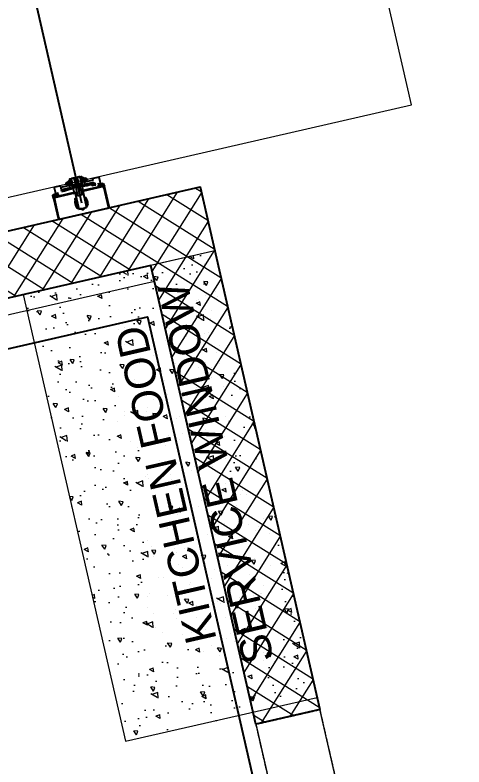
# Model space of a CAD drawing. Header units: millimetres. Extents: x 1667 to 847943, y 724 to 1832625.
# Drawn here: x 644856 to 645542, y 720778 to 721927 of the extents above; entities that cross this region are included whole.
import ezdxf

# ---------------------------------------------------------------- set-up
doc = ezdxf.new("R2010")
doc.units = ezdxf.units.MM
doc.linetypes.add('2026-02-28_GF-SF BWP SET_MAIN BLOCK_SASANGIR RESORT$0$DASHED', pattern=[0.75, 0.5, -0.25])
doc.linetypes.add('CENTER', pattern=[2, 1.25, -0.25, 0.25, -0.25])
for name, color, linetype, lineweight in [('.', 1, 'Continuous', 0), ('2026-02-28_GF-SF BWP SET_MAIN BLOCK_SASANGIR RESORT$0$BRICK WALL_MOFA', 20, 'Continuous', 25), ('2026-02-28_GF-SF BWP SET_MAIN BLOCK_SASANGIR RESORT$0$DOOR DIM', 243, '2026-02-28_GF-SF BWP SET_MAIN BLOCK_SASANGIR RESORT$0$DASHED', 9), ('2026-02-28_GF-SF BWP SET_MAIN BLOCK_SASANGIR RESORT$0$HATCH SOLID_MOFA', 252, 'Continuous', 0), ('DIMENSION_MOFA', 66, 'CENTER', 15), ('g-ele03', 147, 'Continuous', 0), ('GH - KIT EQUIP.', 2, 'Continuous', 9), ('HATCH', 8, 'Continuous', 0), ('text', 222, 'Continuous', 15)]:
    doc.layers.add(name, color=color, linetype=linetype, lineweight=lineweight)
doc.layers.add('Fusible link', color=7, linetype='Continuous', true_color=0x30c200)
doc.layers.add('SSE PIPING', color=7, linetype='Continuous', lineweight=30, true_color=0x0512c2)
doc.styles.get("Standard").update_dxf_attribs({"font": 'arial.ttf'})

# ---------------------------------------------------------------- blocks, each defined once
blk = doc.blocks.new('FSS 02')
at = {"layer": 'Fusible link', "color": 1, "true_color": 0xff0000, "elevation": 0}
blk.add_lwpolyline([(1173332.1, -1356882.6), (1179243.2, -1356881.5), (1179243.2, -1358521.3)], dxfattribs=at)
blk = doc.blocks.new('MCB')
at = {"layer": 'Fusible link', "color": 1, "true_color": 0xff0000}
for p, q in [((-38.8, 14.6), (-40, 14.6)), ((-40, -16.8), (-40, 14.6)), ((-38.8, 14.6), (-38.8, -16.8)), ((-38.5, 14.6), (-38.5, -16.8)), ((-37.8, 16.8), (37.8, 16.8)), ((38.5, -16.8), (38.5, 14.6)), ((38.8, -14.5), (38.8, 14.6)), ((38.8, 14.6), (40, 14.6)), ((40, 14.6), (40, -16.8)), ((-9.1, 0.8), (-9.1, -0.8)), ((-7.6, 5.7), (-7.6, 3.6)), ((-6.1, -19), (-6.1, 8)), ((-6.1, 8), (-5.9, 8)), ((-5.9, -19.1), (-5.9, 8.4)), ((-5.9, 8.4), (6.3, 8.4)), ((6.3, -19.8), (6.3, 8.4)), ((7.6, 3.6), (7.6, 5.7)), ((9.1, -0.8), (9.1, 0.8)), ((-8.2, -7.4), (-8.2, -7.3)), ((-8.2, -7.8), (-8.2, -7.9)), ((-7.6, -3.6), (-7.6, -5.7)), ((-7.4, -7.2), (-7.4, -6.6)), ((-6.5, -5.9), (-6.8, -5.9)), ((-6.5, -9.3), (-6.8, -9.3)), ((-6.5, -5.9), (-6.5, -9.3)), ((-6.4, -6.1), (-6.5, -5.9)), ((-6.4, -9.2), (-6.5, -9.3)), ((-6.4, -5.6), (-6.4, -9.7)), ((-6.1, -5.6), (-6.4, -5.6)), ((-6.1, -9.7), (-6.4, -9.7)), ((7.6, -5.7), (7.6, -3.6)), ((-40, -16.8), (-40, -16.8)), ((-38.5, -16.8), (-40, -16.8)), ((-40, -16.8), (-40, -18)), ((-40, -18), (-38.5, -18)), ((-40, -18.3), (-37.7, -18.3)), ((-40, -18.3), (-40, -20.6)), ((-6.9, -16.8), (-38.5, -16.8)), ((-38.5, -18), (-38.5, -16.8)), ((-6.9, -16.8), (-38.5, -16.8)), ((-38.5, -18), (-6.9, -18)), ((-37.7, -18), (-37.7, -18.4)), ((-37.7, -18.4), (-30.9, -18.4)), ((-36.9, -18.4), (-37.2, -18.7)), ((-37.2, -18.7), (-31.4, -18.7)), ((-37.2, -18.7), (-37.2, -20.2)), ((-35.1, -22.9), (-31, -22.9)), ((-35.1, -22.9), (-35.1, -31.3)), ((-31.7, -18.4), (-31.4, -18.7)), ((-31.4, -18.7), (-31.4, -20.2)), ((-30.9, -18), (-30.9, -18.4)), ((-30.9, -18.3), (-6.9, -18.3)), ((-25.9, -18), (-25.9, -18.3)), ((-22.1, -18), (-22.1, -18.3)), ((-6.9, -14.8), (-6.1, -14.8)), ((-6.9, -14.8), (-6.9, -23)), ((6.3, -14.8), (6.9, -14.8)), ((6.9, -14.8), (6.9, -22.6)), ((38.5, -16.8), (6.9, -16.8)), ((38.5, -16.8), (6.9, -16.8)), ((6.9, -18), (38.5, -18)), ((6.9, -18.3), (30.9, -18.3)), ((21.1, -22.8), (26.8, -22.8)), ((21.2, -22.8), (21.1, -22.8)), ((21.1, -22.8), (21.1, -24.4)), ((21.4, -22.6), (27.4, -22.6)), ((22.1, -18), (22.1, -18.3)), ((25.7, -22.1), (26.9, -22.1)), ((25.9, -18), (25.9, -18.3)), ((26.6, -22.6), (26.8, -22.8)), ((26.8, -22.8), (26.8, -24.4)), ((27.4, -22.2), (27.4, -22.6)), ((30.9, -18), (30.9, -18.4)), ((30.9, -18.4), (37.7, -18.4)), ((31, -22.9), (35.1, -22.9)), ((31.7, -18.4), (31.4, -18.7)), ((31.4, -18.7), (37.2, -18.7)), ((31.4, -18.7), (31.4, -20.2)), ((33.9, -21), (33.9, -21.1)), ((34.3, -21.1), (34.3, -21.1)), ((34.7, -21.1), (34.7, -21.1)), ((35.1, -22.9), (35.1, -25.9)), ((36.9, -18.4), (37.2, -18.7)), ((37.2, -18.7), (37.2, -20.2)), ((37.7, -18), (37.7, -18.4)), ((37.7, -18.3), (40, -18.3)), ((38.7, -14.5), (38.5, -14.5)), ((40, -16.8), (38.5, -16.8)), ((38.5, -16.8), (38.5, -18)), ((38.5, -18), (40, -18)), ((38.8, -14.5), (38.7, -14.5)), ((38.7, -14.5), (38.7, -16.8)), ((38.8, -16.8), (38.8, -14.5)), ((40, -16.8), (40, -16.8)), ((40, -18), (40, -16.8)), ((40, -18.3), (40, -20.6)), ((-33.5, -32.8), (-26.7, -32.8)), ((-11.6, -26.3), (-25.3, -26.3)), ((-11.6, -30.1), (-25.3, -30.1)), ((-25.2, -23.5), (-25.2, -25.9)), ((-25.2, -30.5), (-25.2, -31.3)), ((-24.4, -25.2), (-24.4, -25.2)), ((-23.8, -25.2), (-23.8, -25.2)), ((-23.6, -25), (-23.6, -25.2)), ((-21.1, -23.8), (-21.1, -24.4)), ((-11.6, -31.6), (-11.9, -31.6)), ((-8.4, -25.2), (-11.6, -25.2)), ((-11.6, -26.3), (-11.6, -25.2)), ((-11.6, -31.4), (-11.6, -30.1)), ((-9.1, -29.7), (-5.3, -29.7)), ((-9.1, -30.1), (-9.1, -39.3)), ((-9.1, -30.1), (-7, -30.1)), ((-8.4, -25.2), (-7.6, -25.2)), ((-8.4, -25.2), (-8.4, -25.9)), ((-8.4, -25.9), (-7.6, -25.9)), ((-8, -26.7), (-8.3, -27)), ((-8.3, -27), (8.3, -27)), ((-8.3, -27), (-8.3, -29.7)), ((-8, -25.9), (-8, -26.7)), ((-8, -26.7), (8, -26.7)), ((-7.6, -25.2), (-7.6, -25.9)), ((-7.6, -25.2), (-5.7, -25.2)), ((-7.6, -25.9), (-5.7, -25.9)), ((-7, -39.3), (-7, -30.1)), ((-3.6, -25.2), (-5.7, -25.2)), ((-3.6, -25.9), (-5.7, -25.9)), ((-5.3, -29.7), (-3.8, -29.7)), ((-3.8, -29.7), (3.8, -29.7)), ((-3.6, -25.2), (-3.6, -25.9)), ((-3.6, -25.2), (3.6, -25.2)), ((-3.6, -25.9), (3.6, -25.9)), ((-2.1, -30.1), (-2.1, -39.3)), ((-2.1, -30.1), (2.1, -30.1)), ((2.1, -39.3), (2.1, -30.1)), ((3.6, -25.9), (3.6, -25.2)), ((5.7, -25.2), (3.6, -25.2)), ((5.7, -25.9), (3.6, -25.9)), ((3.8, -29.7), (5.3, -29.7)), ((5.3, -29.7), (9.1, -29.7)), ((5.7, -25.2), (7.6, -25.2)), ((5.7, -25.9), (7.6, -25.9)), ((7, -30.1), (7, -39.3)), ((7, -30.1), (9.1, -30.1)), ((7.6, -25.2), (7.6, -25.9)), ((7.6, -25.2), (8.4, -25.2)), ((7.6, -25.9), (8.4, -25.9)), ((8, -25.9), (8, -26.7)), ((8, -26.7), (8.3, -27)), ((8.3, -27), (8.3, -29.7)), ((8.4, -25.2), (8.4, -25.9)), ((11.6, -25.2), (8.4, -25.2)), ((9.1, -39.3), (9.1, -30.1)), ((11.6, -26.3), (11.6, -25.2)), ((25.2, -26.3), (11.6, -26.3)), ((11.6, -31.4), (11.6, -30.1)), ((25.2, -30.1), (11.6, -30.1)), ((11.9, -31.6), (11.6, -31.6)), ((23.6, -25), (23.6, -25.2)), ((23.7, -25.2), (23.7, -25)), ((24.3, -25.2), (24.3, -25.2)), ((25.2, -25.1), (25.2, -26.3)), ((25.2, -30.1), (25.2, -31.3)), ((26.7, -32.8), (33.5, -32.8)), ((35.1, -30.5), (35.1, -31.3)), ((-14.6, -35.5), (-12.3, -36.1)), ((-11.6, -35.5), (-11.9, -35.5)), ((-11.6, -36.6), (-11.6, -35.6)), ((-9.1, -37.4), (-10.9, -37.4)), ((-9.1, -39.3), (-7, -39.3)), ((-9.1, -39.6), (-5.3, -39.6)), ((-3.8, -39.6), (-5.3, -39.6)), ((-3.8, -39.6), (3.8, -39.6)), ((-2.1, -39.3), (2.1, -39.3)), ((5.3, -39.6), (3.8, -39.6)), ((5.3, -39.6), (9.1, -39.6)), ((7, -39.3), (9.1, -39.3)), ((10.9, -37.4), (9.1, -37.4)), ((11.9, -35.5), (11.6, -35.5)), ((11.6, -36.6), (11.6, -35.6)), ((12.3, -36.1), (14.6, -35.5))]:
    blk.add_line(p, q, dxfattribs=at)
for centre, radius, start, end in [((0, 0), 9.53, 143.1301, 162.9404), ((0, 0), 9.15, 146.4427, 174.7678), ((0, 0), 8.39, 137.039, 221.5778), ((-5.7, 5.7), 1.91, 102.709, 180), ((0, 0), 8.42, 136.7614, 154.8202), ((0, 0), 9.15, 66.4435, 113.5565), ((0, 0), 9.53, 77.0596, 102.9404), ((5.7, 5.7), 1.91, 0, 72.5424), ((0, 0), 8.42, 25.1798, 41.7027), ((0, 0), 8.39, 318.5904, 41.4096), ((0, 0), 9.53, 17.0596, 36.8699), ((0, 0), 9.15, 5.2322, 33.5573), ((0, 0), 9.15, 185.2322, 213.5573), ((0, 0), 9.53, 197.0596, 216.8699), ((-6.8, -7.3), 1.4, 90, 179.0503), ((-6.8, -7.9), 1.4, 180.9497, 270), ((0, 0), 8.42, 205.1798, 221.3482), ((-5.7, -5.7), 1.91, 180, 192.9087), ((0, 0), 8.42, 318.2973, 334.8202), ((5.7, -5.7), 1.91, 287.4576, 0), ((0, 0), 9.15, 326.4427, 354.7678), ((0, 0), 9.53, 323.1301, 342.9404), ((-38.7, -20.6), 1.3, 180, 261.479), ((-4.9, 205.4), 229.8, 261.479, 263.2625), ((-36.8, -20.2), 0.381, 180, 246.1956), ((-34.5, -15), 6.14, 246.1956, 253.4127), ((-34.2, -15), 6.14, 286.5873, 293.8044), ((-31.8, -20.2), 0.381, 293.8044, 0), ((31.8, -20.2), 0.381, 180, 246.1956), ((34.2, -15), 6.14, 246.1956, 267.0638), ((4.9, 205.4), 229.8, 276.7375, 278.521), ((34.5, -15), 6.14, 272.9362, 293.8044), ((36.8, -20.2), 0.381, 293.8044, 0), ((38.7, -20.6), 1.3, 278.521, 0), ((-33.5, -31.3), 1.52, 180, 270), ((-26.7, -31.3), 1.52, 270, 0), ((-4.9, 205.4), 229.8, 264.9343, 269.3068), ((-24.1, -19.1), 6.14, 260.3265, 264.2255), ((-23.8, -19.1), 6.14, 275.7745, 293.8044), ((-21.5, -24.4), 0.381, 293.8044, 0), ((4.9, 205.4), 229.8, 270.7119, 274.0546), ((21.5, -24.4), 0.381, 180, 246.1956), ((23.8, -19.1), 6.14, 246.1956, 253.3601), ((26.7, -31.3), 1.52, 180, 270), ((24.1, -19.1), 6.14, 286.6399, 293.8044), ((26.4, -24.4), 0.381, 293.8044, 0), ((33.5, -31.3), 1.52, 270, 0), ((-10.9, -36.6), 0.762, 180, 270), ((10.9, -36.6), 0.762, 270, 0)]:
    blk.add_arc(centre, radius, start, end, dxfattribs=at)
for points, knots in [([(-40, 14.6), (-40, 14.6), (-40, 14.9), (-39.9, 15.5), (-39.7, 15.8), (-39.1, 16.4), (-38.7, 16.6), (-38.1, 16.8), (-37.9, 16.8), (-37.8, 16.8)], [-1, -1, -1, -1, -0.75, -0.75, -0.5, -0.5, -0.25, -0.25, 0, 0, 0, 0]), ([(-38.3, 15.4), (-38.4, 15.4), (-38.5, 15.3), (-38.6, 15.1), (-38.7, 15), (-38.8, 14.7), (-38.8, 14.6), (-38.8, 14.6)], [0.3755407, 0.3755407, 0.3755407, 0.3755407, 0.5, 0.5, 0.75, 0.75, 1, 1, 1, 1]), ([(-37.8, 16.8), (-37.8, 16.8), (-37.9, 16.8), (-38, 16.6), (-38.1, 16.4), (-38.2, 15.8), (-38.3, 15.5), (-38.4, 14.9), (-38.5, 14.6), (-38.5, 14.6)], [0, 0, 0, 0, 0.25, 0.25, 0.5, 0.5, 0.75, 0.75, 1, 1, 1, 1]), ([(38.5, 14.6), (38.5, 14.6), (38.4, 14.9), (38.3, 15.5), (38.2, 15.8), (38.1, 16.4), (38, 16.6), (37.9, 16.8), (37.8, 16.8), (37.8, 16.8)], [-1, -1, -1, -1, -0.75, -0.75, -0.5, -0.5, -0.25, -0.25, 0, 0, 0, 0]), ([(37.8, 16.8), (37.9, 16.8), (38.1, 16.8), (38.7, 16.6), (39.1, 16.4), (39.7, 15.8), (39.9, 15.5), (40, 14.9), (40, 14.6), (40, 14.6)], [0, 0, 0, 0, 0.25, 0.25, 0.5, 0.5, 0.75, 0.75, 1, 1, 1, 1]), ([(38.8, 14.6), (38.8, 14.6), (38.8, 14.7), (38.7, 15), (38.6, 15.1), (38.5, 15.3), (38.4, 15.4), (38.3, 15.4)], [-1, -1, -1, -1, -0.75, -0.75, -0.5, -0.5, -0.3755407, -0.3755407, -0.3755407, -0.3755407]), ([(-6.1, -5.3), (-6.6, -4.7), (-7.7, -3.1), (-8.3, 0), (-7.7, 3.1), (-6.6, 4.7), (-6.1, 5.3)], [0.2683027, 0.2683027, 0.2683027, 0.2683027, 0.375, 0.5, 0.625, 0.7316973, 0.7316973, 0.7316973, 0.7316973]), ([(6.3, 5.1), (6.7, 4.5), (7.7, 3), (8.3, 0), (7.7, -3), (6.7, -4.5), (6.3, -5.1)], [0.2790566, 0.2790566, 0.2790566, 0.2790566, 0.375, 0.5, 0.625, 0.7209434, 0.7209434, 0.7209434, 0.7209434]), ([(-8.2, -7.3), (-8.2, -7.3), (-8.2, -7.2), (-8.2, -7.1), (-8.1, -7), (-8, -6.9), (-7.9, -6.8), (-7.7, -6.7), (-7.6, -6.7), (-7.4, -6.6)], [0.6242573, 0.6242573, 0.6242573, 0.6242573, 0.6717741, 0.6717741, 0.719291, 0.719291, 0.7868245, 0.7868245, 0.8367053, 0.8367053, 0.8367053, 0.8367053]), ([(-7.4, -7.2), (-7.6, -7.2), (-7.7, -7.3), (-7.9, -7.4), (-8, -7.4), (-8.1, -7.6), (-8.2, -7.6), (-8.2, -7.7), (-8.2, -7.8), (-8.2, -7.8)], [0.3877975, 0.3877975, 0.3877975, 0.3877975, 0.4376783, 0.4376783, 0.5052118, 0.5052118, 0.5527287, 0.5527287, 0.6002455, 0.6002455, 0.6002455, 0.6002455]), ([(-8.2, -7.6), (-8.2, -7.6), (-8.2, -7.6), (-8.2, -7.5), (-8.2, -7.5), (-8.2, -7.4)], [0.53942395, 0.53942395, 0.53942395, 0.53942395, 0.55272866, 0.55272866, 0.60024554, 0.60024554, 0.60024554, 0.60024554]), ([(-36.2, -20.9), (-36, -20.9), (-35.8, -21), (-35.3, -21.1), (-34.9, -21.1), (-34.6, -21.1)], [2.1839191, 2.1839191, 2.1839191, 2.1839191, 2.2537745, 2.2537745, 2.3819144, 2.3819144, 2.3819144, 2.3819144]), ([(-34.6, -21.1), (-34.6, -21.1), (-34.6, -21.1), (-34.6, -21), (-34.6, -20.9), (-34.6, -20.9)], [2.4603047, 2.4603047, 2.4603047, 2.4603047, 2.5884445, 2.5884445, 2.6582999, 2.6582999, 2.6582999, 2.6582999]), ([(-34.6, -20.9), (-34.5, -20.9), (-34.4, -20.9), (-34.2, -20.9), (-34.1, -20.9), (-34, -20.9)], [2.26905434, 2.26905434, 2.26905434, 2.26905434, 2.30809394, 2.30809394, 2.34713353, 2.34713353, 2.34713353, 2.34713353]), ([(-34, -21.1), (-33.7, -21.1), (-33.3, -21.1), (-32.8, -21), (-32.6, -20.9), (-32.4, -20.9)], [2.4603047, 2.4603047, 2.4603047, 2.4603047, 2.5884445, 2.5884445, 2.6582999, 2.6582999, 2.6582999, 2.6582999]), ([(-34, -20.9), (-34, -20.9), (-34, -21), (-34, -21.1), (-34, -21.1), (-34, -21.1)], [2.1839191, 2.1839191, 2.1839191, 2.1839191, 2.2537745, 2.2537745, 2.3819144, 2.3819144, 2.3819144, 2.3819144]), ([(-31.8, -22.8), (-31.8, -22.8), (-31.8, -22.8), (-31.7, -22.8), (-31.6, -22.8), (-31.4, -22.9), (-31.4, -22.9), (-31.3, -22.9)], [-1.4210024, -1.4210024, -1.4210024, -1.4210024, -1.3530328, -1.3530328, -1.2789531, -1.2789531, -1.2446766, -1.2446766, -1.2446766, -1.2446766]), ([(-3.8, -16.5), (-3.7, -15.9), (-3.5, -15.1), (-3.5, -13.5), (-3.5, -12.8), (-3.5, -12)], [0.950439, 0.950439, 0.950439, 0.950439, 1.2214681, 1.2214681, 1.4337895, 1.4337895, 1.4337895, 1.4337895]), ([(-3.5, -12), (-2.3, -11.9), (-0.9, -11.9), (1.6, -11.9), (3, -11.9), (4.2, -12)], [0, 0, 0, 0, 0.4918798, 0.4918798, 0.9834263, 0.9834263, 0.9834263, 0.9834263]), ([(4.2, -12), (4.2, -13), (4.1, -14), (4.2, -15.8), (4.3, -16.6), (4.5, -17.3)], [0, 0, 0, 0, 0.4231845, 0.4231845, 0.792183, 0.792183, 0.792183, 0.792183]), ([(31.3, -22.9), (31.5, -22.9), (31.6, -22.8), (31.8, -22.8), (31.8, -22.8), (31.8, -22.8)], [-0.1765305, -0.1765305, -0.1765305, -0.1765305, -0.0893363, -0.0893363, 0, 0, 0, 0]), ([(33.9, -21.1), (33.7, -21.1), (33.4, -21.1), (33.1, -21), (32.9, -20.9), (32.8, -20.9)], [2.4603047, 2.4603047, 2.4603047, 2.4603047, 2.5884445, 2.5884445, 2.6582999, 2.6582999, 2.6582999, 2.6582999]), ([(32.8, -20.9), (32.9, -20.9), (33, -20.9), (33.1, -20.9), (33.2, -20.9), (33.3, -20.9)], [2.26905434, 2.26905434, 2.26905434, 2.26905434, 2.30809394, 2.30809394, 2.34713353, 2.34713353, 2.34713353, 2.34713353]), ([(33.3, -20.9), (33.4, -20.9), (33.5, -21), (33.9, -21.1), (34.1, -21.1), (34.3, -21.1)], [2.1839191, 2.1839191, 2.1839191, 2.1839191, 2.2537745, 2.2537745, 2.3819144, 2.3819144, 2.3819144, 2.3819144]), ([(34.3, -21.1), (34.6, -21.1), (34.9, -21.1), (35.3, -21), (35.4, -20.9), (35.5, -20.9)], [2.4603047, 2.4603047, 2.4603047, 2.4603047, 2.5884445, 2.5884445, 2.6582999, 2.6582999, 2.6582999, 2.6582999]), ([(35.9, -20.9), (35.8, -20.9), (35.7, -21), (35.3, -21.1), (35, -21.1), (34.7, -21.1)], [2.1839191, 2.1839191, 2.1839191, 2.1839191, 2.2537745, 2.2537745, 2.3819144, 2.3819144, 2.3819144, 2.3819144]), ([(35.5, -20.9), (35.6, -20.9), (35.7, -20.9), (35.8, -20.9), (35.9, -20.9), (35.9, -20.9)], [2.26905434, 2.26905434, 2.26905434, 2.26905434, 2.30809394, 2.30809394, 2.34713353, 2.34713353, 2.34713353, 2.34713353]), ([(-25.5, -29.2), (-25.5, -29.1), (-25.5, -29.1), (-25.5, -28.7), (-25.6, -28.5), (-25.6, -28.2), (-25.6, -28), (-25.5, -27.7), (-25.5, -27.4), (-25.5, -27.3), (-25.5, -27.2)], [-0.1325607, -0.1325607, -0.1325607, -0.1325607, -0.099205, -0.099205, 0, 0, 0, 0.099205, 0.099205, 0.1325607, 0.1325607, 0.1325607, 0.1325607]), ([(-25.5, -27.2), (-25.4, -27), (-25.4, -26.8), (-25.3, -26.5), (-25.3, -26.3), (-25.2, -26.1), (-25.2, -26), (-25.2, -25.9), (-25.2, -25.9), (-25.2, -25.9)], [0.9666618, 0.9666618, 0.9666618, 0.9666618, 1.0433228, 1.0433228, 1.1506361, 1.1506361, 1.2042927, 1.2042927, 1.2579493, 1.2579493, 1.2579493, 1.2579493]), ([(-25.2, -30.5), (-25.2, -30.5), (-25.2, -30.5), (-25.2, -30.4), (-25.2, -30.3), (-25.3, -30.1), (-25.3, -29.9), (-25.4, -29.6), (-25.4, -29.4), (-25.5, -29.2)], [0.4193164, 0.4193164, 0.4193164, 0.4193164, 0.472973, 0.472973, 0.5266297, 0.5266297, 0.6339429, 0.6339429, 0.7106039, 0.7106039, 0.7106039, 0.7106039]), ([(-25.2, -25.1), (-25.1, -25.1), (-25.1, -25.1), (-24.8, -25.2), (-24.4, -25.2), (-24.1, -25.2)], [2.244499, 2.244499, 2.244499, 2.244499, 2.2537745, 2.2537745, 2.3819144, 2.3819144, 2.3819144, 2.3819144]), ([(-24.1, -25.2), (-24, -25.2), (-23.9, -25.2), (-23.6, -25.1), (-23.6, -25), (-23.5, -25)], [2.4603047, 2.4603047, 2.4603047, 2.4603047, 2.5884445, 2.5884445, 2.6582999, 2.6582999, 2.6582999, 2.6582999]), ([(-22.9, -25), (-23, -25), (-23.1, -25.1), (-23.3, -25.2), (-23.4, -25.2), (-23.6, -25.2)], [2.1839191, 2.1839191, 2.1839191, 2.1839191, 2.2537745, 2.2537745, 2.3819144, 2.3819144, 2.3819144, 2.3819144]), ([(-23.5, -25), (-23.4, -25), (-23.3, -25), (-23.1, -25), (-23, -25), (-22.9, -25)], [2.26905434, 2.26905434, 2.26905434, 2.26905434, 2.30809394, 2.30809394, 2.34713353, 2.34713353, 2.34713353, 2.34713353]), ([(-11.9, -31.6), (-11.9, -31.6), (-12, -31.6), (-12.1, -31.6), (-12.2, -31.6), (-12.3, -31.6), (-12.4, -31.6), (-12.5, -31.6), (-12.6, -31.6), (-12.7, -31.6), (-12.8, -31.6), (-12.9, -31.6), (-12.9, -31.6), (-13.1, -31.6), (-13.1, -31.6), (-13.2, -31.7), (-13.3, -31.7), (-13.4, -31.7), (-13.4, -31.7), (-13.5, -31.7), (-13.6, -31.7), (-13.7, -31.7), (-13.7, -31.7), (-13.8, -31.7), (-13.9, -31.7), (-14, -31.7), (-14, -31.7), (-14.1, -31.7), (-14.1, -31.7), (-14.2, -31.7), (-14.2, -31.7), (-14.3, -31.7), (-14.3, -31.7), (-14.4, -31.7), (-14.5, -31.7), (-14.6, -31.8), (-14.7, -31.8), (-15, -31.9), (-15.1, -31.9), (-15.5, -32.3), (-15.6, -32.3), (-15.8, -32.6), (-15.9, -32.9), (-16.1, -33.3), (-16.1, -33.6), (-16.1, -34), (-16, -34.2), (-15.9, -34.5), (-15.8, -34.7), (-15.5, -35), (-15.4, -35.1), (-15.2, -35.3), (-15.1, -35.3), (-14.8, -35.4), (-14.7, -35.4), (-14.7, -35.5), (-14.7, -35.5), (-14.6, -35.5)], [1.570796, 1.570796, 1.570796, 1.570796, 1.652625, 1.652625, 1.735494, 1.735494, 1.818326, 1.818326, 1.900052, 1.900052, 1.982738, 1.982738, 2.066372, 2.066372, 2.149862, 2.149862, 2.23216, 2.23216, 2.317247, 2.317247, 2.402985, 2.402985, 2.48827, 2.48827, 2.572155, 2.572155, 2.660575, 2.660575, 2.747708, 2.747708, 2.832414, 2.832414, 2.912149, 2.912149, 2.985017, 2.985017, 3.051814, 3.051814, 3.102659, 3.102659, 3.114982, 3.114982, 3.132565, 3.132565, 3.144444, 3.144444, 3.15565, 3.15565, 3.168594, 3.168594, 3.186364, 3.186364, 3.215002, 3.215002, 3.261488, 3.261488, 3.270768, 3.270768, 3.270768, 3.270768]), ([(-11.6, -26.3), (-11.6, -26.3), (-11.6, -26.3), (-11.6, -26.5), (-11.6, -26.7), (-11.5, -27), (-11.5, -27.2), (-11.5, -27.7), (-11.5, -28), (-11.5, -28.2)], [1.1322588, 1.1322588, 1.1322588, 1.1322588, 1.2266126, 1.2266126, 1.3209663, 1.3209663, 1.4153224, 1.4153224, 1.5096785, 1.5096785, 1.5096785, 1.5096785]), ([(-11.5, -28.2), (-11.5, -28.4), (-11.5, -28.7), (-11.5, -29.2), (-11.5, -29.4), (-11.6, -29.7), (-11.6, -29.9), (-11.6, -30.1), (-11.6, -30.1), (-11.6, -30.1)], [0, 0, 0, 0, 0.0943561, 0.0943561, 0.1887122, 0.1887122, 0.2830659, 0.2830659, 0.3774196, 0.3774196, 0.3774196, 0.3774196]), ([(-11.6, -31.4), (-11.6, -31.4), (-11.6, -31.5), (-11.6, -31.7), (-11.6, -31.9), (-11.5, -32.2), (-11.5, -32.5), (-11.4, -33), (-11.4, -33.3), (-11.4, -33.5)], [1.2460008, 1.2460008, 1.2460008, 1.2460008, 1.3498323, 1.3498323, 1.4536638, 1.4536638, 1.5574991, 1.5574991, 1.6613344, 1.6613344, 1.6613344, 1.6613344]), ([(-11.4, -33.5), (-11.4, -33.8), (-11.4, -34.1), (-11.5, -34.6), (-11.5, -34.8), (-11.6, -35.2), (-11.6, -35.4), (-11.6, -35.6), (-11.6, -35.6), (-11.6, -35.6)], [0, 0, 0, 0, 0.1038353, 0.1038353, 0.2076706, 0.2076706, 0.3115021, 0.3115021, 0.4153336, 0.4153336, 0.4153336, 0.4153336]), ([(11.4, -33.5), (11.4, -33.3), (11.4, -33), (11.5, -32.5), (11.5, -32.2), (11.6, -31.9), (11.6, -31.7), (11.6, -31.5), (11.6, -31.4), (11.6, -31.4)], [0, 0, 0, 0, 0.1038353, 0.1038353, 0.2076706, 0.2076706, 0.3115021, 0.3115021, 0.4153336, 0.4153336, 0.4153336, 0.4153336]), ([(11.6, -35.6), (11.6, -35.6), (11.6, -35.6), (11.6, -35.4), (11.6, -35.2), (11.5, -34.8), (11.5, -34.6), (11.4, -34.1), (11.4, -33.8), (11.4, -33.5)], [1.2460008, 1.2460008, 1.2460008, 1.2460008, 1.3498323, 1.3498323, 1.4536638, 1.4536638, 1.5574991, 1.5574991, 1.6613344, 1.6613344, 1.6613344, 1.6613344]), ([(11.5, -28.2), (11.5, -28), (11.5, -27.7), (11.5, -27.2), (11.5, -27), (11.6, -26.7), (11.6, -26.5), (11.6, -26.3), (11.6, -26.3), (11.6, -26.3)], [0, 0, 0, 0, 0.0943561, 0.0943561, 0.1887122, 0.1887122, 0.2830659, 0.2830659, 0.3774196, 0.3774196, 0.3774196, 0.3774196]), ([(11.6, -30.1), (11.6, -30.1), (11.6, -30.1), (11.6, -29.9), (11.6, -29.7), (11.5, -29.4), (11.5, -29.2), (11.5, -28.7), (11.5, -28.4), (11.5, -28.2)], [1.1322588, 1.1322588, 1.1322588, 1.1322588, 1.2266126, 1.2266126, 1.3209663, 1.3209663, 1.4153224, 1.4153224, 1.5096785, 1.5096785, 1.5096785, 1.5096785]), ([(14.6, -35.5), (14.7, -35.5), (14.8, -35.4), (15.1, -35.3), (15.1, -35.3), (15.3, -35.1), (15.4, -35.1), (15.6, -34.9), (15.7, -34.8), (15.9, -34.5), (16, -34.3), (16.1, -33.8), (16.1, -33.6), (16, -33.2), (16, -33), (15.8, -32.6), (15.7, -32.5), (15.5, -32.2), (15.4, -32.1), (15.1, -32), (15, -31.9), (14.8, -31.8), (14.7, -31.8), (14.6, -31.8), (14.5, -31.7), (14.4, -31.7), (14.4, -31.7), (14.2, -31.7), (14.1, -31.7), (13.9, -31.7), (13.9, -31.7), (13.8, -31.7), (13.7, -31.7), (13.7, -31.7), (13.6, -31.7), (13.5, -31.7), (13.5, -31.7), (13.3, -31.7), (13.3, -31.7), (13.2, -31.7), (13.1, -31.6), (13, -31.6), (12.9, -31.6), (12.8, -31.6), (12.8, -31.6), (12.6, -31.6), (12.6, -31.6), (12.4, -31.6), (12.4, -31.6), (12.3, -31.6), (12.2, -31.6), (12.1, -31.6), (12, -31.6), (11.9, -31.6), (11.9, -31.6), (11.9, -31.6)], [6.15401, 6.15401, 6.15401, 6.15401, 6.210713, 6.210713, 6.233762, 6.233762, 6.249744, 6.249744, 6.260358, 6.260358, 6.276251, 6.276251, 6.287824, 6.287824, 6.299152, 6.299152, 6.312621, 6.312621, 6.331621, 6.331621, 6.362875, 6.362875, 6.411529, 6.411529, 6.468032, 6.468032, 6.554246, 6.554246, 6.819663, 6.819663, 6.903477, 6.903477, 6.988721, 6.988721, 7.074479, 7.074479, 7.159657, 7.159657, 7.243862, 7.243862, 7.329349, 7.329349, 7.415002, 7.415002, 7.499651, 7.499651, 7.582195, 7.582195, 7.665882, 7.665882, 7.749613, 7.749613, 7.832276, 7.832276, 7.853982, 7.853982, 7.853982, 7.853982]), ([(22.1, -25), (22.1, -25), (22.1, -25), (22.1, -25), (22.1, -25), (22, -25)], [2.30552883, 2.30552883, 2.30552883, 2.30552883, 2.30809394, 2.30809394, 2.34713353, 2.34713353, 2.34713353, 2.34713353]), ([(22, -25), (22.2, -25), (22.4, -25.1), (23, -25.2), (23.3, -25.2), (23.6, -25.2)], [2.1839191, 2.1839191, 2.1839191, 2.1839191, 2.2537745, 2.2537745, 2.3819144, 2.3819144, 2.3819144, 2.3819144]), ([(23.6, -25.2), (23.6, -25.2), (23.6, -25.2), (23.6, -25.1), (23.5, -25), (23.5, -25)], [2.4603047, 2.4603047, 2.4603047, 2.4603047, 2.5884445, 2.5884445, 2.6582999, 2.6582999, 2.6582999, 2.6582999]), ([(23.5, -25), (23.6, -25), (23.7, -25), (23.9, -25), (24, -25), (24.1, -25)], [2.26905434, 2.26905434, 2.26905434, 2.26905434, 2.30809394, 2.30809394, 2.34713353, 2.34713353, 2.34713353, 2.34713353]), ([(23.8, -25), (23.8, -25), (23.8, -25.1), (23.7, -25.2), (23.7, -25.2), (23.7, -25.2)], [2.1870332, 2.1870332, 2.1870332, 2.1870332, 2.2537745, 2.2537745, 2.3819144, 2.3819144, 2.3819144, 2.3819144]), ([(24.1, -25), (24.1, -25), (24.1, -25), (24.1, -25), (24, -25), (24, -25)], [2.30552883, 2.30552883, 2.30552883, 2.30552883, 2.30809394, 2.30809394, 2.32669665, 2.32669665, 2.32669665, 2.32669665]), ([(24.1, -25), (24.1, -25), (24.2, -25.1), (24.2, -25.2), (24.2, -25.2), (24.3, -25.2)], [2.1839191, 2.1839191, 2.1839191, 2.1839191, 2.2537745, 2.2537745, 2.3819144, 2.3819144, 2.3819144, 2.3819144]), ([(24.3, -25.2), (24.6, -25.2), (24.9, -25.2), (25.5, -25.1), (25.7, -25), (25.8, -25)], [2.4603047, 2.4603047, 2.4603047, 2.4603047, 2.5884445, 2.5884445, 2.6582999, 2.6582999, 2.6582999, 2.6582999]), ([(25.9, -25), (25.7, -25), (25.5, -25.1), (25, -25.2), (24.6, -25.2), (24.3, -25.2)], [2.1870332, 2.1870332, 2.1870332, 2.1870332, 2.2537745, 2.2537745, 2.3819144, 2.3819144, 2.3819144, 2.3819144]), ([(25.8, -25), (25.9, -25), (25.9, -25), (25.9, -25), (25.9, -25), (25.9, -25)], [2.26905434, 2.26905434, 2.26905434, 2.26905434, 2.30809394, 2.30809394, 2.32669665, 2.32669665, 2.32669665, 2.32669665]), ([(35.1, -30.5), (35.1, -30.5), (35.1, -30.5), (35, -30.4), (35, -30.3), (35, -30.1), (34.9, -29.9), (34.8, -29.5), (34.8, -29.3), (34.7, -28.7), (34.7, -28.5), (34.7, -27.9), (34.7, -27.7), (34.8, -27.1), (34.8, -26.9), (34.9, -26.5), (35, -26.3), (35, -26.1), (35, -26), (35.1, -25.9), (35.1, -25.9), (35.1, -25.9)], [0.4193164, 0.4193164, 0.4193164, 0.4193164, 0.472973, 0.472973, 0.5266297, 0.5266297, 0.6339429, 0.6339429, 0.7362879, 0.7362879, 0.8386329, 0.8386329, 0.9409778, 0.9409778, 1.0433228, 1.0433228, 1.1506361, 1.1506361, 1.2042927, 1.2042927, 1.2579493, 1.2579493, 1.2579493, 1.2579493]), ([(-11.9, -35.5), (-11.9, -35.5), (-12, -35.5), (-12.1, -35.5), (-12.2, -35.5), (-12.3, -35.5), (-12.3, -35.5), (-12.4, -35.5), (-12.5, -35.5), (-12.6, -35.5), (-12.7, -35.5), (-12.8, -35.5), (-12.8, -35.5), (-12.9, -35.5), (-13, -35.5), (-13.1, -35.5), (-13.1, -35.5), (-13.2, -35.5), (-13.2, -35.5), (-13.3, -35.5), (-13.4, -35.5), (-13.4, -35.5), (-13.5, -35.5), (-13.5, -35.5), (-13.6, -35.5), (-13.6, -35.5), (-13.7, -35.5), (-13.7, -35.5), (-13.7, -35.5), (-13.8, -35.5), (-13.8, -35.5), (-13.8, -35.5), (-13.8, -35.5), (-13.8, -35.5), (-13.9, -35.5), (-13.9, -35.5), (-13.9, -35.5), (-13.9, -35.5)], [1.570796, 1.570796, 1.570796, 1.570796, 1.647945, 1.647945, 1.72611, 1.72611, 1.804306, 1.804306, 1.881539, 1.881539, 1.957975, 1.957975, 2.035499, 2.035499, 2.113133, 2.113133, 2.189861, 2.189861, 2.263488, 2.263488, 2.338309, 2.338309, 2.413378, 2.413378, 2.487621, 2.487621, 2.552104, 2.552104, 2.617956, 2.617956, 2.684268, 2.684268, 2.749535, 2.749535, 2.828712, 2.828712, 2.83133, 2.83133, 2.83133, 2.83133]), ([(-12.3, -36.1), (-12.2, -36.1), (-12.2, -36.1), (-12.1, -36.2), (-12, -36.2), (-11.8, -36.2), (-11.7, -36.2), (-11.6, -36.2)], [3.270768, 3.270768, 3.270768, 3.270768, 3.327471, 3.327471, 3.4146074, 3.4146074, 3.6642671, 3.6642671, 3.6642671, 3.6642671]), ([(11.6, -36.2), (11.7, -36.2), (11.7, -36.2), (11.8, -36.2), (11.9, -36.2), (12, -36.2), (12, -36.2), (12.1, -36.1), (12.2, -36.1), (12.3, -36.1)], [5.7605109, 5.7605109, 5.7605109, 5.7605109, 5.8656858, 5.8656858, 6.0098479, 6.0098479, 6.0819289, 6.0819289, 6.15401, 6.15401, 6.15401, 6.15401]), ([(13.9, -35.5), (13.9, -35.5), (13.9, -35.5), (13.8, -35.5), (13.8, -35.5), (13.8, -35.5), (13.7, -35.5), (13.6, -35.5), (13.6, -35.5), (13.5, -35.5), (13.5, -35.5), (13.4, -35.5), (13.4, -35.5), (13.3, -35.5), (13.3, -35.5), (13.2, -35.5), (13.2, -35.5), (13.1, -35.5), (13, -35.5), (12.9, -35.5), (12.9, -35.5), (12.8, -35.5), (12.8, -35.5), (12.7, -35.5), (12.6, -35.5), (12.5, -35.5), (12.4, -35.5), (12.3, -35.5), (12.3, -35.5), (12.2, -35.5), (12.1, -35.5), (12, -35.5), (11.9, -35.5), (11.9, -35.5)], [6.593448, 6.593448, 6.593448, 6.593448, 6.611783, 6.611783, 6.730658, 6.730658, 6.919914, 6.919914, 6.984333, 6.984333, 7.049275, 7.049275, 7.11402, 7.11402, 7.177937, 7.177937, 7.251141, 7.251141, 7.325119, 7.325119, 7.398979, 7.398979, 7.471865, 7.471865, 7.548172, 7.548172, 7.625398, 7.625398, 7.702577, 7.702577, 7.77876, 7.77876, 7.853982, 7.853982, 7.853982, 7.853982])]:
    blk.add_open_spline(points, degree=3, knots=knots, dxfattribs=at)
for points, weights in [([(-9.3, -5), (-9.2, -1.6), (-9.1, 1.3)], [1.07710249847, 1.17835577372, 1.15655403959]), ([(-9.1, 3), (-9, 4.2), (-9, 5.6)], [1.13673469388, 1.11599770828, 1.07710249847]), ([(-9.1, 2.8), (-9.1, 1.8), (-9.1, 0.8)], [1, 1.005559724, 1]), ([(-9, 5.6), (-8.2, 6), (-7.5, 6.4)], [1.07710249847, 1.10107979836, 1.11815658034]), ([(-2.1, 9.3), (-2.9, 8.8), (-3.7, 8.4)], [1, 1.00510428006, 1.00083626938]), ([(-3.7, 8.4), (-3.6, 8.5), (-3.4, 8.6)], [1.15880578693, 1.15792222731, 1.15655403959]), ([(-2, 9.3), (-0.9, 9.9), (0.3, 10.6)], [1.13673469388, 1.11599770828, 1.07710249847]), ([(0.3, 10.6), (2.2, 9.4), (3.8, 8.4)], [1.07710249847, 1.14076454398, 1.15578112947]), ([(3.7, 8.4), (2.9, 8.8), (2.1, 9.3)], [1.00083626938, 1.00510428006, 1]), ([(7.6, 6.1), (8.4, 5.5), (9.3, 5)], [1.12573191299, 1.10666044468, 1.07710249847]), ([(9.3, 5), (9.2, 1.6), (9.1, -1.3)], [1.07710249847, 1.17835577372, 1.15655403959]), ([(9.1, 0.8), (9.1, 1.8), (9.1, 2.8)], [1, 1.005559724, 1]), ([(-7.6, -6.1), (-8.4, -5.5), (-9.3, -5)], [1.12573191299, 1.10666044468, 1.07710249847]), ([(-9.1, -0.8), (-9.1, -1.8), (-9.1, -2.8)], [1, 1.005559724, 1]), ([(9, -5.6), (8.2, -6), (7.5, -6.4)], [1.07710249847, 1.10107979836, 1.11815658034]), ([(9.1, -3), (9, -4.2), (9, -5.6)], [1.13673469388, 1.11599770828, 1.07710249847]), ([(9.1, -2.8), (9.1, -1.8), (9.1, -0.8)], [1, 1.005559724, 1]), ([(-9.1, -29.7), (-9.1, -29.8), (-9.1, -30.1)], [1, 1.005559724, 1]), ([(-7, -30.1), (-6.1, -29.8), (-5.3, -29.7)], [1, 1.005559724, 1]), ([(-3.8, -29.7), (-3, -29.8), (-2.1, -30.1)], [1, 1.005559724, 1]), ([(2.1, -30.1), (3, -29.8), (3.8, -29.7)], [1, 1.005559724, 1]), ([(5.3, -29.7), (6.1, -29.8), (7, -30.1)], [1, 1.005559724, 1]), ([(9.1, -30.1), (9.1, -29.8), (9.1, -29.7)], [1, 1.005559724, 1]), ([(-9.1, -39.3), (-9.1, -39.6), (-9.1, -39.6)], [1, 1.005559724, 1]), ([(-5.3, -39.6), (-6.1, -39.6), (-7, -39.3)], [1, 1.005559724, 1]), ([(-2.1, -39.3), (-3, -39.6), (-3.8, -39.6)], [1, 1.005559724, 1]), ([(3.8, -39.6), (3, -39.6), (2.1, -39.3)], [1, 1.005559724, 1]), ([(7, -39.3), (6.1, -39.6), (5.3, -39.6)], [1, 1.005559724, 1]), ([(9.1, -39.6), (9.1, -39.6), (9.1, -39.3)], [1, 1.005559724, 1])]:
    blk.add_rational_spline(points, weights, degree=2, dxfattribs=at)
for points in [[(-8.2, -7.9), (-8.2, -7.9), (-8.2, -8), (-8.2, -8)], [(-36.2, -20.9), (-36.2, -20.9), (-36.2, -20.9), (-36.2, -20.9)], [(-32.4, -20.9), (-32.4, -20.9), (-32.4, -20.9), (-32.4, -20.9)], [(-8.1, -25.2), (-7.7, -24.4), (-7.2, -23.7), (-6.8, -23)], [(-2.9, -25.2), (-3.1, -20.8), (-3.3, -16.4), (-3.5, -12)], [(2.9, -25.2), (3.3, -20.8), (3.8, -16.4), (4.2, -12)], [(6.8, -22.5), (7.2, -23.4), (7.7, -24.3), (8.1, -25.2)], [(33.8, -21.1), (33.9, -21.1), (33.9, -21.1), (33.9, -21.1)], [(34.3, -21.1), (34.1, -21.1), (34, -21.1), (33.9, -21.1)], [(34.3, -21.1), (34.3, -21.1), (34.3, -21.1), (34.3, -21.1)], [(-24.4, -25.2), (-24.6, -25.2), (-24.9, -25.2), (-25.2, -25.1)], [(-23.8, -25.2), (-23.9, -25.2), (-23.9, -25.2), (-24, -25.2)], [(-23.6, -25.2), (-23.7, -25.2), (-23.7, -25.2), (-23.8, -25.2)], [(-23.6, -25.2), (-23.5, -25.2), (-23.3, -25.2), (-23.2, -25.2)], [(23.7, -25.2), (23.7, -25.2), (23.7, -25.2), (23.6, -25.2)]]:
    blk.add_open_spline(points, degree=3, dxfattribs=at)
blk = doc.blocks.new('FSS03')
at = {"layer": 'Fusible link', "color": 1, "true_color": 0xff0000, "elevation": 0}
blk.add_lwpolyline([(1174463.4, -1362533.5), (1174875.8, -1362533.5), (1174875.8, -1363450.7)], dxfattribs=at)
at = {"layer": 'SSE PIPING', "xscale": -1, "rotation": 179.9999999999999}
blk.add_blockref('MCB', (1174875.8, -1363450.7), dxfattribs=at)
blk = doc.blocks.new('FURNITURE BOH')
at = {"layer": 'HATCH'}
h = blk.add_hatch(dxfattribs=at)
h.set_pattern_fill('AR-CONC', color=253, scale=10, angle=270)
h.set_pattern_definition([(140, (-964935.487, -2322793.19), (6.2752135, 71.7260183), [7.5, -82.5]), (85, (-964935.49, -2322793.19), (-75.2192134, -13.8751334), [6, -66]), (190.4514445, (-964934.964, -2322787.214), (-68.9439991, 57.8508847), [6.3740192, -70.1142112]), (136.1842, (-964955.49, -2322793.19), (16.551928, 106.724133), [11.25, -123.75]), (186.6356355, (-964954.11, -2322784.3), (-97.41186, 93.4661946), [9.561034, -105.171376]), (81.184164, (-964955.49, -2322793.19), (-97.41186, 93.4661945), [9, -99]), (111, (-964950.487, -2322783.19), (40.261889, 59.6907052), [7.5, -82.5]), (56, (-964950.49, -2322783.19), (-72.5150045, 24.3315332), [6, -66]), (161.4514447, (-964947.13, -2322778.22), (-32.2531153, 84.0222377), [6.374019, -70.1142112]), (127.5, (-964935.487, -2322793.191), (-33.28938538, 1.21598553), [0, -65.2, 0, -67, 0, -66.25]), (97.5, (-964935.487, -2322793.19), (-39.4411712, 26.30695374), [0, -38.2, 0, -63.7, 0, -25.25]), (57.5, (-964935.487, -2322815.491), (2.25548717, 53.38224362), [0, -25, 0, -78, 0, -103.5]), (47.5, (-964935.487, -2322825.49), (-10.0104982, 58.3186169), [0, -32.5, 0, -51.8, 0, -73.5])])
h.paths.add_polyline_path([(-21672.4, 10840), (-21972.4, 10840), (-21972.4, 10139.6), (-21672.4, 10139.6)])
at = {"layer": '.', "lineweight": -2}
blk.add_lwpolyline([(-21672.4, 10840), (-21772.4, 10840), (-21772.4, 8321.1), (-21672.4, 8321.1)], close=True, dxfattribs=at)
at = {"layer": 'g-ele03'}
blk.add_lwpolyline([(-21672.4, 10840), (-21972.4, 10840), (-21972.4, 10139.6), (-21672.4, 10139.6)], close=True, dxfattribs=at)
at = {"layer": 'GH - KIT EQUIP.'}
for points in [[(-21329.8, 10990.1), (-21329.8, 11740), (-22130, 11740), (-22130, 10990.1)], [(-21772.4, 10815), (-21772.4, 10840), (-23642.4, 10840), (-23642.4, 10815)]]:
    blk.add_lwpolyline(points, close=True, dxfattribs=at)
at = {"layer": 'Fusible link'}
for name, p in [('FSS03', (-1196730.4, 1374407.4, 0)), ('FSS 02', (-1201038.4, 1367646, 0))]:
    blk.add_blockref(name, p, dxfattribs=at)
at = {"layer": 'text', "color": 0, "ltscale": 2, "insert": (-21785.9, 10508.1, -12551112.7), "char_height": 46.974, "width": 768.225, "attachment_point": 5, "rotation": 90}
blk.add_mtext('\\pxqc;KITCHEN FOOD SERVICE WINDOW ', dxfattribs=at)
blk = doc.blocks.new('ff')
at = {"layer": '2026-02-28_GF-SF BWP SET_MAIN BLOCK_SASANGIR RESORT$0$HATCH SOLID_MOFA'}
h = blk.add_hatch(dxfattribs=at)
h.set_pattern_fill('ANSI37', color=256, scale=10, angle=360)
h.set_pattern_definition([(45, (141873.276, -3193.148), (-22.45064, 22.45064), []), (135, (141873.276, -3193.148), (-22.45064, -22.45064), [])])
h.paths.add_polyline_path([(44012.618, -7190), (47000, -7190), (47000, -7140), (47450, -7140), (47450, -7190), (47907.618, -7190), (47907.618, -8009.463), (47807.618, -8009.463), (47807.618, -7290), (44012.618, -7290.001)])
at = {"layer": '2026-02-28_GF-SF BWP SET_MAIN BLOCK_SASANGIR RESORT$0$BRICK WALL_MOFA'}
blk.add_lwpolyline([(47450, -7140), (47450, -7190), (47907.618, -7190), (47907.618, -8009.463), (47807.618, -8009.463), (47807.618, -7289.999), (44012.618, -7290.001), (44012.618, -7190), (47000, -7190), (47000, -7140)], dxfattribs=at)
at = {"layer": '2026-02-28_GF-SF BWP SET_MAIN BLOCK_SASANGIR RESORT$0$DOOR DIM', "ltscale": 0.25}
blk.add_lwpolyline([(47907.618, -8909.463), (47807.618, -8909.463), (47807.618, -8009.463), (47907.618, -8009.463)], close=True, dxfattribs=at)
at = {"color": 1, "rotation": 360}
blk.add_blockref('FURNITURE BOH', (69580.092, -18129.993), dxfattribs=at)

msp = doc.modelspace()

# ---------------------------------------------------------------- block references
at = {"layer": 'DIMENSION_MOFA', "rotation": 12.89632932256583}
msp.add_blockref('ff', (596835.137, 717980.215), dxfattribs=at)

doc.saveas('drawing.dxf')
